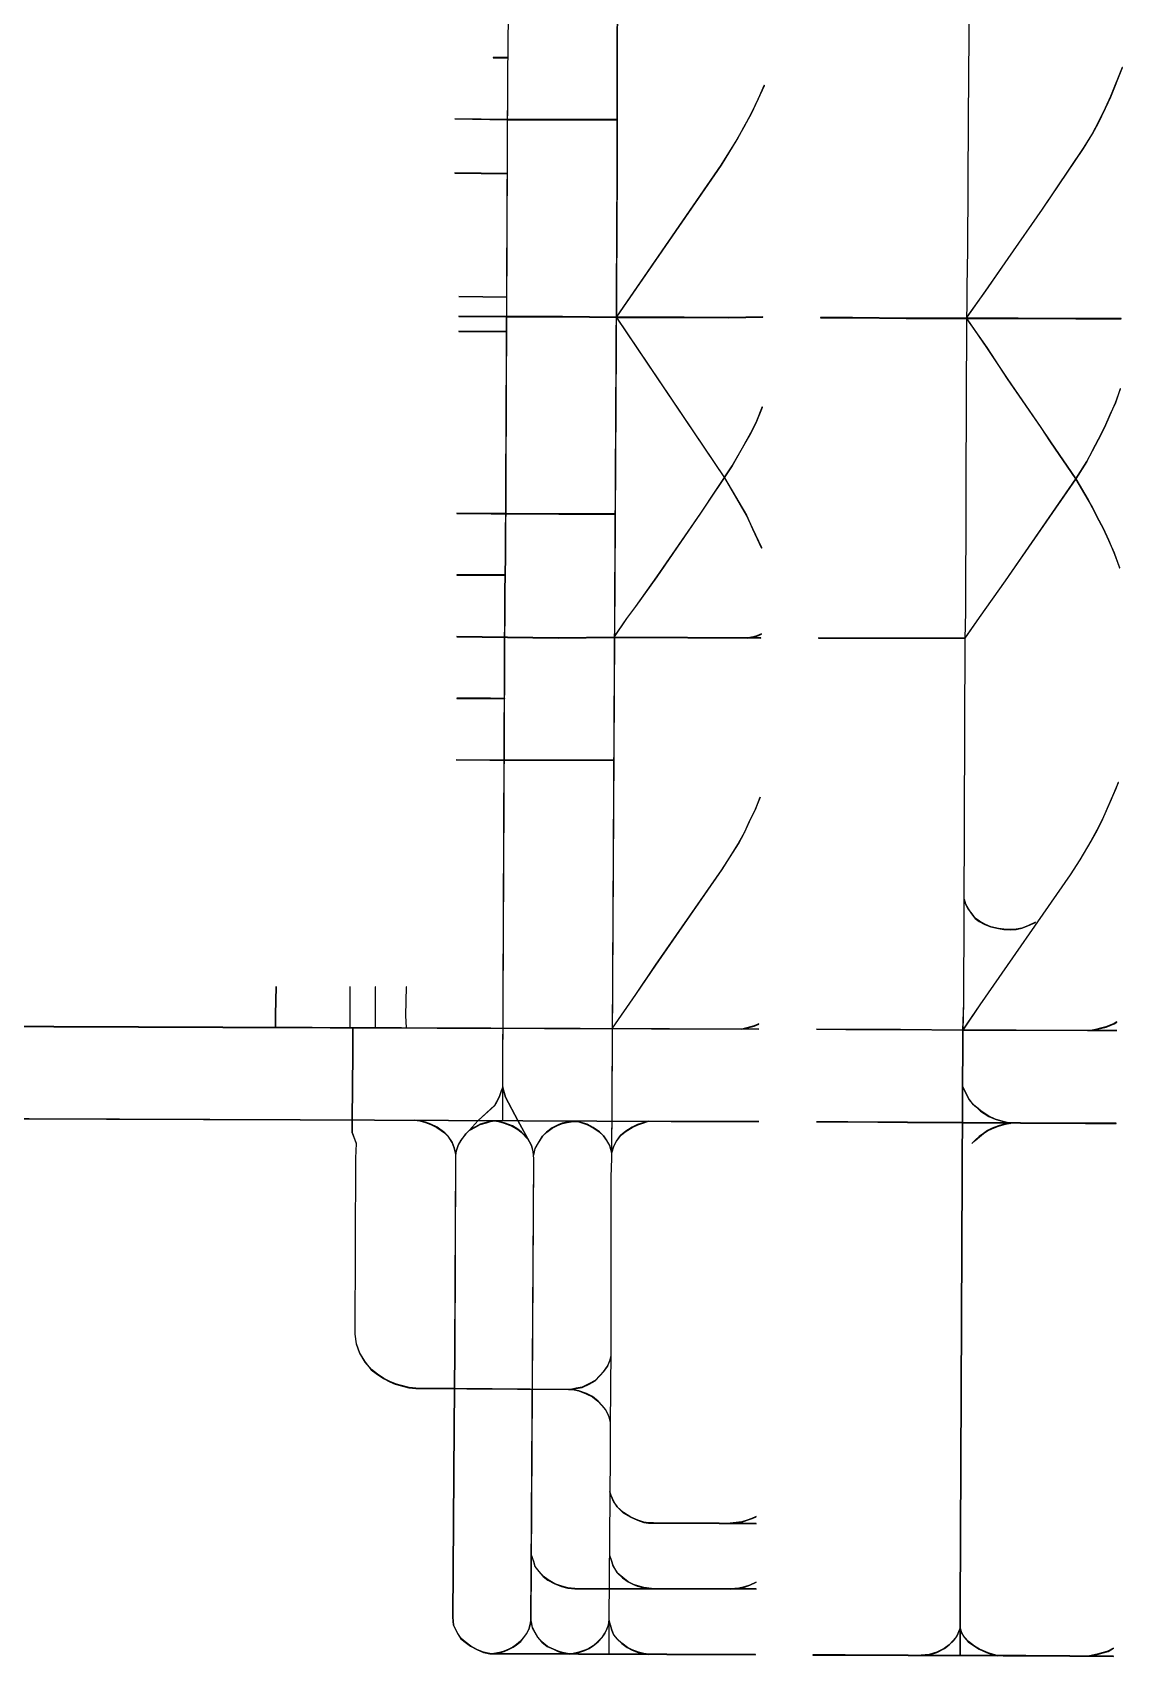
# Model space of a CAD drawing. Extents: x -111941 to -82143, y 25488 to 40303.
# Drawn here: x -95743 to -91311, y 26930 to 33536 of the extents above; entities that cross this region are included whole.
import ezdxf

# ---------------------------------------------------------------- set-up
doc = ezdxf.new("R2010")
doc.units = 0

msp = doc.modelspace()

# ---------------------------------------------------------------- linework, layer by layer
at = {"layer": 'mg_to_dxf', "color": 0}
for points in [[(-93366.15, 33499.51), (-93365.15, 33499.5), (-93359.58, 34000.64), (-93360.58, 34000.64)], [(-93805.03, 33861.43), (-93806.03, 33861.44), (-93811.6, 33360.31), (-93810.6, 33360.3)], [(-91935.14, 33525.95), (-91934.14, 33525.96), (-91936.92, 33814.11), (-91937.92, 33814.1)], [(-93365.15, 33499.51), (-93366.15, 33499.51), (-93366.15, 33425.73), (-93365.15, 33425.73)], [(-91937.92, 33186.3), (-91936.92, 33186.3), (-91934.14, 33525.96), (-91935.14, 33525.95)], [(-93811.1, 33433.58), (-93811.1, 33434.58), (-93869.57, 33434.58), (-93869.57, 33433.58)], [(-93365.15, 33425.73), (-93366.15, 33425.73), (-93366.15, 33357.52), (-93365.15, 33357.52)], [(-91358.79, 33275.59), (-91357.88, 33275.19), (-91310.54, 33393.53), (-91311.47, 33393.9)], [(-93810.6, 33360.3), (-93811.6, 33360.31), (-93819.95, 31403.11), (-93818.95, 31403.09)], [(-93365.15, 33357.52), (-93366.15, 33357.52), (-93366.15, 32973.32), (-93365.15, 32973.32)], [(-92792.59, 33265.85), (-92791.68, 33265.43), (-92766.62, 33321.12), (-92767.53, 33321.53)], [(-92820.42, 33207.41), (-92819.53, 33206.95), (-92791.68, 33265.43), (-92792.59, 33265.85)], [(-91381.06, 33228.27), (-91380.15, 33227.85), (-91357.88, 33275.19), (-91358.79, 33275.59)], [(-94025.47, 33185.41), (-94025.48, 33184.41), (-93811.11, 33181.62), (-93811.1, 33182.62)], [(-93811.1, 33182.62), (-93811.11, 33181.62), (-93591.16, 33181.62), (-93591.16, 33182.62)], [(-93365.65, 33181.62), (-93365.65, 33182.62), (-93591.16, 33182.62), (-93591.16, 33181.62)], [(-92851.03, 33151.74), (-92850.16, 33151.26), (-92819.53, 33206.95), (-92820.42, 33207.41)], [(-91940.71, 32651.76), (-91939.71, 32651.75), (-91936.92, 33186.3), (-91937.92, 33186.3)], [(-91433.94, 33123.91), (-91433.07, 33123.41), (-91408, 33169.37), (-91408.89, 33169.82)], [(-91408.89, 33169.82), (-91408, 33169.37), (-91380.15, 33227.85), (-91381.06, 33228.27)], [(-92942.89, 32997.25), (-92942.05, 32996.71), (-92878.01, 33101.13), (-92878.87, 33101.64)], [(-92878.87, 33101.64), (-92878.01, 33101.13), (-92850.16, 33151.26), (-92851.03, 33151.74)], [(-91470.12, 33065.46), (-91469.28, 33064.92), (-91433.07, 33123.41), (-91433.94, 33123.91)], [(-91637.15, 32817.69), (-91636.33, 32817.13), (-91469.28, 33064.92), (-91470.12, 33065.46)], [(-93388.42, 28955.91), (-93387.42, 28955.89), (-93365.15, 32973.31), (-93366.15, 32973.32)], [(-93368.85, 32379.2), (-93368.02, 32378.63), (-92942.05, 32996.71), (-92942.89, 32997.25)], [(-93811.11, 32961.68), (-93811.1, 32962.68), (-94025.47, 32965.46), (-94025.48, 32964.46)], [(-91776.36, 32617.24), (-91775.53, 32616.67), (-91636.33, 32817.13), (-91637.15, 32817.69)], [(-91943.49, 32501.42), (-91942.49, 32501.41), (-91939.71, 32651.75), (-91940.71, 32651.76)], [(-91868.23, 32485), (-91867.41, 32484.42), (-91775.53, 32616.67), (-91776.36, 32617.24)], [(-93813.89, 32459.16), (-93813.88, 32460.16), (-94008.76, 32462.94), (-94008.78, 32461.94)], [(-91946.27, 32099.12), (-91945.27, 32099.11), (-91942.49, 32501.41), (-91943.49, 32501.42)], [(-91943.4, 32379.21), (-91942.58, 32378.63), (-91867.41, 32484.42), (-91868.23, 32485)], [(-94008.77, 32382.2), (-94008.78, 32381.2), (-93813.89, 32379.81), (-93813.88, 32380.81)], [(-93813.88, 32380.81), (-93813.89, 32379.81), (-93588.38, 32379.81), (-93588.37, 32380.81)], [(-93588.37, 32380.81), (-93588.38, 32379.81), (-93368.44, 32377.03), (-93368.43, 32378.03)], [(-92928.97, 31724.39), (-92928.13, 31724.93), (-93368.02, 32377.8), (-93368.85, 32377.25)], [(-93368.43, 32378.03), (-93368.44, 32377.03), (-93092.81, 32377.03), (-93092.81, 32378.03)], [(-93092.81, 32378.03), (-93092.81, 32377.03), (-92911.84, 32375.63), (-92911.85, 32376.63)], [(-92911.85, 32376.63), (-92911.84, 32375.63), (-92772.63, 32378.42), (-92772.65, 32379.42)], [(-92538.78, 32376.63), (-92538.78, 32375.63), (-92407.93, 32375.63), (-92407.93, 32376.63)], [(-92407.93, 32376.63), (-92407.93, 32375.63), (-92190.78, 32372.85), (-92190.77, 32373.85)], [(-92190.77, 32373.85), (-92190.78, 32372.85), (-91734.19, 32372.85), (-91734.18, 32373.85)], [(-91734.18, 32373.85), (-91734.19, 32372.85), (-91500.32, 32371.46), (-91500.32, 32372.46)], [(-91500.32, 32372.46), (-91500.32, 32371.46), (-91316.57, 32371.46), (-91316.57, 32372.46)], [(-94008.77, 32320.95), (-94008.78, 32319.95), (-93816.67, 32318.56), (-93816.67, 32319.56)], [(-91862.66, 32254.75), (-91861.84, 32255.31), (-91942.58, 32370.85), (-91943.4, 32370.28)], [(-91779.14, 32128.07), (-91778.31, 32128.63), (-91861.84, 32255.31), (-91862.66, 32254.75)], [(-91642.72, 31929.01), (-91641.9, 31929.57), (-91778.31, 32128.63), (-91779.14, 32128.07)], [(-91949.06, 31178.99), (-91948.06, 31178.97), (-91945.27, 32099.12), (-91946.27, 32099.12)], [(-91339.31, 32029.7), (-91338.38, 32029.33), (-91318.88, 32086.43), (-91319.83, 32086.75)], [(-92800.94, 31948.98), (-92800.03, 31948.57), (-92774.96, 32012.63), (-92775.89, 32012.99)], [(-91383.84, 31930.9), (-91382.94, 31930.47), (-91360.66, 31980.59), (-91361.57, 31981)], [(-91361.57, 31981), (-91360.66, 31980.59), (-91338.38, 32029.33), (-91339.31, 32029.7)], [(-92823.2, 31905.86), (-92822.32, 31905.39), (-92800.03, 31948.57), (-92800.94, 31948.98)], [(-91603.75, 31870.54), (-91602.92, 31871.1), (-91641.9, 31929.57), (-91642.72, 31929.01)], [(-91408.89, 31880.8), (-91408, 31880.34), (-91382.94, 31930.47), (-91383.84, 31930.9)], [(-92898.35, 31773.64), (-92897.5, 31773.12), (-92844.59, 31866.4), (-92845.46, 31866.9)], [(-92845.46, 31866.9), (-92844.59, 31866.4), (-92822.32, 31905.39), (-92823.2, 31905.86)], [(-91500.74, 31720.22), (-91499.9, 31720.75), (-91602.92, 31871.1), (-91603.75, 31870.54)], [(-91433.95, 31834.87), (-91433.06, 31834.4), (-91408, 31880.34), (-91408.89, 31880.8)], [(-91500.74, 31720.76), (-91499.9, 31720.21), (-91455.34, 31791.23), (-91456.21, 31791.73)], [(-91456.21, 31791.73), (-91455.34, 31791.23), (-91433.06, 31834.4), (-91433.95, 31834.87)], [(-93026.41, 31581.56), (-93025.58, 31581), (-92897.5, 31773.12), (-92898.35, 31773.64)], [(-92839.91, 31572.7), (-92839.02, 31573.16), (-92928.13, 31724.93), (-92928.97, 31724.39)], [(-91787.49, 31305.94), (-91786.67, 31305.37), (-91499.9, 31720.21), (-91500.74, 31720.76)], [(-91450.64, 31635.32), (-91449.77, 31635.82), (-91499.9, 31720.75), (-91500.74, 31720.22)], [(-94017.12, 31580.39), (-94017.13, 31579.39), (-93877.92, 31578), (-93877.92, 31579)], [(-93877.92, 31579), (-93877.92, 31578), (-93819.46, 31578), (-93819.45, 31579)], [(-93819.45, 31579), (-93819.46, 31578), (-93602.3, 31576.6), (-93602.3, 31577.6)], [(-93204.58, 31322.65), (-93203.76, 31322.07), (-93025.58, 31581), (-93026.41, 31581.56)], [(-91433.95, 31604.71), (-91433.06, 31605.18), (-91449.77, 31635.82), (-91450.64, 31635.32)], [(-91414.46, 31565.74), (-91413.57, 31566.2), (-91433.06, 31605.18), (-91433.95, 31604.71)], [(-93602.3, 31577.6), (-93602.3, 31576.6), (-93374, 31576.6), (-93374, 31577.6)], [(-92814.86, 31517.04), (-92813.95, 31517.45), (-92839.02, 31573.16), (-92839.91, 31572.7)], [(-92778.66, 31439.08), (-92777.76, 31439.5), (-92813.95, 31517.45), (-92814.86, 31517.04)], [(-91389.41, 31518.42), (-91388.51, 31518.86), (-91413.57, 31566.2), (-91414.46, 31565.74)], [(-91367.14, 31471.1), (-91366.23, 31471.52), (-91388.51, 31518.86), (-91389.41, 31518.42)], [(-91344.88, 31419.62), (-91343.95, 31419.99), (-91366.23, 31471.52), (-91367.14, 31471.1)], [(-93818.95, 31403.09), (-93819.95, 31403.11), (-93822.74, 31261.12), (-93821.74, 31261.11)], [(-91322.61, 31358.38), (-91321.67, 31358.73), (-91343.95, 31419.99), (-91344.88, 31419.62)], [(-94017.12, 31329.82), (-94017.12, 31328.82), (-93880.7, 31328.82), (-93880.7, 31329.82)], [(-93880.7, 31329.82), (-93880.7, 31328.82), (-93822.24, 31328.82), (-93822.24, 31329.82)], [(-93290.88, 31201.55), (-93290.08, 31200.96), (-93203.76, 31322.07), (-93204.58, 31322.65)], [(-93821.74, 31261.11), (-93822.74, 31261.12), (-93831.09, 29298.34), (-93830.09, 29298.34)], [(-91893.29, 31157), (-91892.47, 31156.42), (-91786.67, 31305.37), (-91787.49, 31305.94)], [(-93327.08, 31152.82), (-93326.27, 31152.24), (-93290.08, 31200.96), (-93290.88, 31201.55)], [(-93377.2, 31079.04), (-93376.37, 31078.47), (-93326.27, 31152.24), (-93327.08, 31152.82)], [(-91951.84, 31070.41), (-91950.84, 31070.4), (-91948.06, 31178.97), (-91949.06, 31178.99)], [(-91951.6, 31072.3), (-91951.08, 31071.29), (-91892.47, 31156.42), (-91893.29, 31157)], [(-94017.12, 31079.26), (-94017.13, 31078.26), (-93605.08, 31072.69), (-93605.08, 31073.69)], [(-93605.08, 31073.69), (-93605.08, 31072.69), (-93376.79, 31075.47), (-93376.79, 31076.47)], [(-93376.79, 31076.47), (-93376.79, 31075.47), (-92781, 31072.69), (-92780.99, 31073.69)], [(-92833.98, 31073.68), (-92833.8, 31072.7), (-92811.5, 31076.88), (-92811.74, 31077.85)], [(-92811.74, 31077.85), (-92811.5, 31076.88), (-92797.53, 31081.07), (-92797.87, 31082.01)], [(-92797.87, 31082.01), (-92797.53, 31081.07), (-92778.01, 31089.43), (-92778.41, 31090.35)], [(-92547.13, 31073.69), (-92547.13, 31072.69), (-91951.08, 31071.29), (-91951.6, 31072.3)], [(-91957.41, 29589.28), (-91956.41, 29589.27), (-91950.84, 31070.4), (-91951.84, 31070.41)], [(-93880.71, 30827.69), (-93880.7, 30828.69), (-94017.12, 30828.69), (-94017.12, 30827.69)], [(-93822.25, 30826.3), (-93822.23, 30827.3), (-93880.7, 30828.69), (-93880.71, 30827.69)], [(-94019.9, 30578.12), (-94019.91, 30577.12), (-93883.49, 30575.73), (-93883.49, 30576.73)], [(-93883.49, 30576.73), (-93883.49, 30575.73), (-93825.02, 30575.73), (-93825.02, 30576.73)], [(-93825.02, 30576.73), (-93825.02, 30575.73), (-93599.51, 30575.73), (-93599.51, 30576.73)], [(-93599.51, 30576.73), (-93599.51, 30575.73), (-93379.57, 30575.73), (-93379.57, 30576.73)], [(-91356.01, 30417.74), (-91355.09, 30417.34), (-91338.38, 30456.33), (-91339.31, 30456.7)], [(-91339.31, 30456.7), (-91338.38, 30456.33), (-91327.24, 30485.57), (-91328.18, 30485.93)], [(-92803.72, 30375.98), (-92802.81, 30375.57), (-92783.31, 30425.71), (-92784.25, 30426.07)], [(-91392.2, 30335.62), (-91391.29, 30335.2), (-91355.09, 30417.34), (-91356.01, 30417.74)], [(-92848.26, 30282.73), (-92847.36, 30282.29), (-92827.87, 30326.84), (-92828.78, 30327.27)], [(-92828.78, 30327.27), (-92827.87, 30326.84), (-92802.81, 30375.57), (-92803.72, 30375.98)], [(-91414.46, 30291.1), (-91413.57, 30290.63), (-91391.29, 30335.2), (-91392.2, 30335.62)], [(-92873.3, 30236.83), (-92872.44, 30236.32), (-92847.36, 30282.29), (-92848.26, 30282.73)], [(-91439.51, 30246.57), (-91438.64, 30246.07), (-91413.57, 30290.63), (-91414.46, 30291.1)], [(-92940.1, 30131.05), (-92939.27, 30130.5), (-92872.44, 30236.32), (-92873.3, 30236.83)], [(-91484.04, 30171.41), (-91483.19, 30170.89), (-91438.64, 30246.07), (-91439.51, 30246.57)], [(-93210.16, 29742.68), (-93209.33, 29742.12), (-92939.27, 30130.5), (-92940.1, 30131.05)], [(-91523.01, 30110.17), (-91522.18, 30109.62), (-91483.19, 30170.89), (-91484.04, 30171.41)], [(-91890.5, 29581.21), (-91889.68, 29580.64), (-91522.18, 30109.62), (-91523.01, 30110.17)], [(-91953.64, 30009.81), (-91954.61, 30009.53), (-91949.02, 29989.99), (-91948.09, 29990.38)], [(-91948.09, 29990.38), (-91949.02, 29989.99), (-91937.84, 29970.42), (-91937, 29970.96)], [(-91937, 29970.96), (-91937.84, 29970.42), (-91923.9, 29950.91), (-91923.1, 29951.5)], [(-91923.1, 29951.5), (-91923.9, 29950.91), (-91909.94, 29932.75), (-91909.23, 29933.47)], [(-91909.23, 29933.47), (-91909.94, 29932.75), (-91893.15, 29920.16), (-91892.6, 29921)], [(-91892.6, 29921), (-91893.15, 29920.16), (-91870.82, 29907.6), (-91870.39, 29908.51)], [(-91870.39, 29908.51), (-91870.82, 29907.6), (-91845.69, 29897.83), (-91845.4, 29898.79)], [(-91845.4, 29898.79), (-91845.69, 29897.83), (-91815.01, 29890.86), (-91814.84, 29891.84)], [(-91814.84, 29891.84), (-91815.01, 29890.86), (-91792.69, 29888.07), (-91792.61, 29889.06)], [(-91792.61, 29889.06), (-91792.69, 29888.07), (-91764.81, 29886.67), (-91764.81, 29887.67)], [(-91764.81, 29887.67), (-91764.81, 29886.67), (-91742.47, 29888.07), (-91742.6, 29889.06)], [(-91742.6, 29889.06), (-91742.47, 29888.07), (-91720.13, 29892.26), (-91720.4, 29893.22)], [(-91720.4, 29893.22), (-91720.13, 29892.26), (-91695.01, 29902.02), (-91695.4, 29902.95)], [(-91695.4, 29902.95), (-91695.01, 29902.02), (-91664.38, 29915.95), (-91664.79, 29916.86)], [(-93290.89, 29622.97), (-93290.07, 29622.4), (-93209.33, 29742.12), (-93210.16, 29742.68)], [(-94751.62, 29656.08), (-94752.62, 29656.11), (-94755.4, 29540.56), (-94754.4, 29540.55)], [(-94451.94, 29539.16), (-94450.94, 29539.16), (-94450.94, 29654.7), (-94451.94, 29654.7)], [(-94348.93, 29537.77), (-94347.93, 29537.77), (-94347.93, 29654.7), (-94348.93, 29654.7)], [(-94222.65, 29654.69), (-94223.64, 29654.71), (-94226.43, 29537.76), (-94225.43, 29537.78)], [(-93385.55, 29486.55), (-93384.73, 29485.98), (-93290.07, 29622.4), (-93290.89, 29622.97)], [(-94754.4, 29540.55), (-94755.4, 29540.56), (-94755.4, 29487.66), (-94754.4, 29487.66)], [(-94451.94, 29487.66), (-94450.94, 29487.66), (-94450.94, 29539.16), (-94451.94, 29539.16)], [(-94348.93, 29487.66), (-94347.93, 29487.66), (-94347.93, 29537.77), (-94348.93, 29537.77)], [(-94225.43, 29537.78), (-94226.43, 29537.76), (-94223.64, 29487.63), (-94222.65, 29487.69)], [(-91960.19, 29477.92), (-91959.19, 29477.91), (-91956.41, 29589.27), (-91957.41, 29589.28)], [(-91960.11, 29478.19), (-91959.28, 29477.63), (-91889.68, 29580.64), (-91890.5, 29581.21)], [(-94969.28, 29488.55), (-94969.27, 29489.55), (-98750.05, 29504.86), (-98750.05, 29503.86)], [(-94969.28, 29489.55), (-94969.28, 29488.55), (-92789.35, 29481.59), (-92789.35, 29482.59)], [(-94439.8, 29487.66), (-94440.8, 29487.66), (-94440.8, 29384.65), (-94439.8, 29384.64)], [(-92859.07, 29482.57), (-92858.83, 29481.6), (-92808.68, 29494.14), (-92809, 29495.09)], [(-92809, 29495.09), (-92808.68, 29494.14), (-92789.15, 29502.51), (-92789.54, 29503.43)], [(-92809, 29495.09), (-92808.68, 29494.14), (-92808.68, 29494.14), (-92809, 29495.09)], [(-92555.48, 29482.59), (-92555.49, 29481.59), (-92435.77, 29480.2), (-92435.77, 29481.2)], [(-92435.77, 29481.2), (-92435.77, 29480.2), (-92213.05, 29480.2), (-92213.04, 29481.2)], [(-92213.04, 29481.2), (-92213.05, 29480.2), (-91959.7, 29477.41), (-91959.69, 29478.41)], [(-91971.33, 27126.77), (-91970.33, 27126.76), (-91959.19, 29477.91), (-91960.19, 29477.92)], [(-91959.69, 29478.41), (-91959.7, 29477.41), (-91742.54, 29477.41), (-91742.53, 29478.41)], [(-91742.53, 29478.41), (-91742.54, 29477.41), (-91452.99, 29476.02), (-91452.99, 29477.02)], [(-91452.99, 29477.02), (-91452.99, 29476.02), (-91333.28, 29476.02), (-91333.28, 29477.02)], [(-91447.47, 29477.02), (-91447.37, 29476.02), (-91433.43, 29477.42), (-91433.58, 29478.41)], [(-91433.58, 29478.41), (-91433.43, 29477.42), (-91419.48, 29480.21), (-91419.69, 29481.19)], [(-91419.69, 29481.19), (-91419.48, 29480.21), (-91399.98, 29484.39), (-91400.21, 29485.36)], [(-91400.21, 29485.36), (-91399.98, 29484.39), (-91377.66, 29489.97), (-91377.98, 29490.92)], [(-91377.98, 29490.92), (-91377.66, 29489.97), (-91344.18, 29503.92), (-91344.64, 29504.81)], [(-91344.64, 29504.81), (-91344.18, 29503.92), (-91333.01, 29510.9), (-91333.54, 29511.75)], [(-91344.64, 29504.81), (-91344.18, 29503.92), (-91344.18, 29503.92), (-91344.64, 29504.81)], [(-94439.8, 29384.64), (-94440.8, 29384.65), (-94443.59, 29111.81), (-94442.59, 29111.81)], [(-93831.09, 29110.42), (-93830.09, 29110.42), (-93830.09, 29298.34), (-93831.09, 29298.34)], [(-93844.05, 29206.27), (-93844.97, 29206.66), (-93856.08, 29185.83), (-93855.21, 29185.34)], [(-93835.69, 29231.35), (-93836.63, 29231.69), (-93844.97, 29206.66), (-93844.05, 29206.27)], [(-93830.69, 29243.86), (-93830.5, 29247.03), (-93836.63, 29231.69), (-93835.69, 29231.35)], [(-93825.5, 29224.43), (-93824.54, 29224.7), (-93830.5, 29247.03), (-93830.69, 29243.86)], [(-93819.92, 29204.89), (-93818.99, 29205.26), (-93824.54, 29224.7), (-93825.5, 29224.43)], [(-93769.78, 29110.18), (-93768.9, 29110.65), (-93818.99, 29205.26), (-93819.92, 29204.89)], [(-91959.25, 29247.06), (-91960.14, 29246.61), (-91935.06, 29196.46), (-91934.21, 29196.99)], [(-93863.61, 29171.35), (-93864.39, 29171.98), (-93931.17, 29110.77), (-93930.46, 29110.06)], [(-93855.21, 29185.34), (-93856.08, 29185.83), (-93864.39, 29171.98), (-93863.61, 29171.35)], [(-91934.21, 29196.99), (-91935.06, 29196.46), (-91935.06, 29196.46), (-91934.21, 29196.99)], [(-91934.21, 29196.99), (-91935.06, 29196.46), (-91921.08, 29178.28), (-91920.35, 29178.97)], [(-91920.35, 29178.97), (-91921.08, 29178.28), (-91904.34, 29164.33), (-91903.68, 29165.08)], [(-91903.68, 29165.08), (-91904.34, 29164.33), (-91887.62, 29149), (-91887, 29149.79)], [(-91887, 29149.79), (-91887.62, 29149), (-91854.14, 29126.68), (-91853.66, 29127.56)], [(-94654.68, 29112.7), (-94654.67, 29113.7), (-100164.35, 29133.19), (-100164.36, 29132.19)], [(-94654.67, 29113.7), (-94654.68, 29112.7), (-93145.71, 29105.74), (-93145.71, 29106.74)], [(-94442.59, 29111.81), (-94443.59, 29111.81), (-94443.59, 29061.6), (-94442.59, 29061.79)], [(-94189.67, 29112.3), (-94189.8, 29111.31), (-94167.56, 29108.53), (-94167.37, 29109.52)], [(-94167.37, 29109.52), (-94167.56, 29108.53), (-94145.34, 29102.98), (-94145.04, 29103.93)], [(-94145.04, 29103.93), (-94145.34, 29102.98), (-94123.12, 29094.64), (-94122.72, 29095.56)], [(-94122.72, 29095.56), (-94123.12, 29094.64), (-94098.12, 29082.15), (-94097.6, 29083)], [(-94097.6, 29083), (-94098.12, 29082.15), (-94067.56, 29059.92), (-94066.91, 29060.68)], [(-93966.65, 29069.7), (-93967.37, 29070.39), (-93981.31, 29056.45), (-93980.55, 29055.8)], [(-93930.46, 29110.06), (-93931.17, 29110.77), (-93967.37, 29070.39), (-93966.65, 29069.7)], [(-93941.71, 29083.53), (-93942.2, 29084.4), (-93964.47, 29071.87), (-93963.98, 29071)], [(-93922.27, 29094.64), (-93922.66, 29095.57), (-93942.2, 29084.4), (-93941.71, 29083.53)], [(-93897.28, 29101.58), (-93897.54, 29102.55), (-93922.66, 29095.57), (-93922.27, 29094.64)], [(-93880.6, 29105.75), (-93880.81, 29106.73), (-93897.54, 29102.55), (-93897.28, 29101.58)], [(-93864, 29108.52), (-93864, 29109.53), (-93880.81, 29106.73), (-93880.6, 29105.75)], [(-93847.4, 29105.75), (-93847.19, 29106.73), (-93864, 29109.53), (-93864, 29108.52)], [(-93825.17, 29100.19), (-93824.87, 29101.15), (-93847.19, 29106.73), (-93847.4, 29105.75)], [(-93791.84, 29087.69), (-93791.39, 29088.59), (-93824.87, 29101.15), (-93825.17, 29100.19)], [(-93769.63, 29073.81), (-93769.05, 29074.63), (-93791.39, 29088.59), (-93791.84, 29087.69)], [(-93714.13, 29008.62), (-93713.19, 29008.97), (-93768.9, 29110.66), (-93769.78, 29110.18)], [(-93755.76, 29062.72), (-93755.08, 29063.46), (-93769.05, 29074.63), (-93769.63, 29073.81)], [(-93629.87, 29079.36), (-93630.4, 29080.22), (-93652.74, 29063.47), (-93652.08, 29062.71)], [(-93604.87, 29091.86), (-93605.29, 29092.77), (-93630.4, 29080.22), (-93629.87, 29079.36)], [(-93588.23, 29098.8), (-93588.53, 29099.76), (-93605.29, 29092.77), (-93604.87, 29091.86)], [(-93568.81, 29102.96), (-93568.97, 29103.95), (-93588.53, 29099.76), (-93588.23, 29098.8)], [(-93543.82, 29105.74), (-93543.84, 29106.74), (-93568.97, 29103.95), (-93568.81, 29102.96)], [(-93521.65, 29104.35), (-93521.47, 29105.34), (-93543.84, 29106.74), (-93543.82, 29105.74)], [(-93488.34, 29094.64), (-93487.96, 29095.57), (-93521.47, 29105.34), (-93521.65, 29104.35)], [(-93463.35, 29080.76), (-93462.83, 29081.61), (-93487.96, 29095.57), (-93488.34, 29094.64)], [(-93438.36, 29064.09), (-93437.72, 29064.87), (-93462.83, 29081.61), (-93463.35, 29080.76)], [(-93304.16, 29082.14), (-93304.64, 29083.01), (-93329.75, 29067.67), (-93329.17, 29066.85)], [(-93281.94, 29093.25), (-93282.32, 29094.17), (-93304.64, 29083.01), (-93304.16, 29082.14)], [(-93265.27, 29098.8), (-93265.57, 29099.76), (-93282.32, 29094.17), (-93281.94, 29093.25)], [(-93237.44, 29107.15), (-93237.73, 29108.11), (-93265.57, 29099.76), (-93265.27, 29098.8)], [(-92911.85, 29105.74), (-92911.85, 29106.74), (-93145.71, 29106.74), (-93145.71, 29105.74)], [(-92789.35, 29105.74), (-92789.35, 29106.74), (-92911.85, 29106.74), (-92911.85, 29105.74)], [(-92427.42, 29104.35), (-92427.42, 29105.35), (-92555.49, 29105.35), (-92555.49, 29104.35)], [(-92185.21, 29102.96), (-92185.2, 29103.96), (-92427.42, 29105.35), (-92427.42, 29104.35)], [(-91959.7, 29101.56), (-91959.69, 29102.56), (-92185.2, 29103.96), (-92185.21, 29102.96)], [(-91725.83, 29100.17), (-91725.83, 29101.17), (-91959.69, 29102.56), (-91959.7, 29101.56)], [(-91859.22, 29068.22), (-91859.72, 29069.09), (-91876.46, 29057.93), (-91875.88, 29057.11)], [(-91839.78, 29077.94), (-91840.18, 29078.86), (-91859.72, 29069.09), (-91859.22, 29068.22)], [(-91853.66, 29127.56), (-91854.14, 29126.68), (-91829.02, 29115.51), (-91828.67, 29116.45)], [(-91814.76, 29087.67), (-91815.08, 29088.62), (-91840.18, 29078.86), (-91839.78, 29077.94)], [(-91828.67, 29116.45), (-91829.02, 29115.51), (-91815.06, 29111.33), (-91814.78, 29112.29)], [(-91786.96, 29096.01), (-91787.2, 29096.98), (-91815.08, 29088.62), (-91814.76, 29087.67)], [(-91814.78, 29112.29), (-91815.06, 29111.33), (-91789.99, 29104.36), (-91789.74, 29105.33)], [(-91789.74, 29105.33), (-91789.99, 29104.36), (-91767.71, 29098.79), (-91767.47, 29099.76)], [(-91764.72, 29100.18), (-91764.9, 29101.16), (-91787.2, 29096.98), (-91786.96, 29096.01)], [(-91461.35, 29098.78), (-91461.34, 29099.78), (-91725.83, 29101.17), (-91725.83, 29100.17)], [(-91336.06, 29098.78), (-91336.06, 29099.78), (-91461.34, 29099.78), (-91461.35, 29098.78)], [(-94442.59, 29061.79), (-94443.59, 29061.6), (-94426.89, 29017.07), (-94425.88, 29017.23)], [(-94425.88, 29017.23), (-94426.89, 29017.07), (-94429.67, 28957.3), (-94428.67, 28957.28)], [(-94066.91, 29060.68), (-94067.56, 29059.92), (-94053.71, 29046.06), (-94052.93, 29046.7)], [(-94052.93, 29046.7), (-94053.71, 29046.06), (-94037.06, 29021.1), (-94036.16, 29021.55)], [(-94036.16, 29021.55), (-94037.06, 29021.1), (-94028.74, 28998.91), (-94027.78, 28999.2)], [(-94011.1, 29011.37), (-94012.01, 29011.79), (-94020.4, 28986.64), (-94019.42, 28986.41)], [(-94000, 29029.4), (-94000.83, 29029.96), (-94012.01, 29011.79), (-94011.1, 29011.37)], [(-93980.55, 29055.8), (-93981.31, 29056.45), (-94000.83, 29029.96), (-94000, 29029.4)], [(-93727.94, 29033.51), (-93727.22, 29034.2), (-93755.08, 29063.46), (-93755.76, 29062.72)], [(-93708.59, 28983.66), (-93707.6, 28983.82), (-93713.19, 29008.97), (-93714.13, 29008.62)], [(-93685.39, 29019.67), (-93686.25, 29020.19), (-93700.21, 28996.45), (-93699.27, 28996.09)], [(-93668.72, 29046.07), (-93669.51, 29046.7), (-93686.25, 29020.19), (-93685.39, 29019.67)], [(-93652.08, 29062.71), (-93652.74, 29063.47), (-93669.51, 29046.7), (-93668.72, 29046.07)], [(-93421.71, 29047.45), (-93420.95, 29048.1), (-93437.72, 29064.87), (-93438.36, 29064.09)], [(-93407.83, 29028.02), (-93406.99, 29028.56), (-93420.95, 29048.1), (-93421.71, 29047.45)], [(-93396.74, 29008.6), (-93395.81, 29008.99), (-93406.99, 29028.56), (-93407.83, 29028.02)], [(-93388.4, 28979.43), (-93387.44, 28979.7), (-93395.81, 29008.99), (-93396.74, 29008.6)], [(-93379.11, 29004.43), (-93380.03, 29004.81), (-93388.4, 28979.72), (-93387.45, 28979.41)], [(-93368.01, 29026.63), (-93368.86, 29027.16), (-93380.03, 29004.81), (-93379.11, 29004.43)], [(-93351.37, 29048.82), (-93352.09, 29049.52), (-93368.86, 29027.16), (-93368.01, 29026.63)], [(-93329.17, 29066.85), (-93329.75, 29067.67), (-93352.09, 29049.52), (-93351.37, 29048.82)], [(-91909.24, 29029.31), (-91909.92, 29030.05), (-91923.84, 29017.52), (-91923.17, 29016.78)], [(-91892.56, 29044.6), (-91893.2, 29045.38), (-91909.92, 29030.05), (-91909.24, 29029.31)], [(-91875.88, 29057.11), (-91876.46, 29057.93), (-91893.2, 29045.38), (-91892.56, 29044.6)], [(-94428.67, 28957.28), (-94429.67, 28957.3), (-94432.45, 28241.75), (-94431.45, 28241.82)], [(-94027.78, 28999.2), (-94028.74, 28998.91), (-94023.19, 28973.94), (-94022.19, 28974.05)], [(-94022.19, 28953.11), (-94023.19, 28953.12), (-94025.98, 28173.58), (-94024.98, 28173.57)], [(-94019.42, 28986.41), (-94020.4, 28986.64), (-94023.19, 28968.5), (-94022.2, 28968.35)], [(-94022.19, 28974.05), (-94023.19, 28973.94), (-94023.19, 28953.12), (-94022.19, 28953.11)], [(-93716.94, 27076.65), (-93715.94, 27076.65), (-93704.81, 28954.53), (-93705.81, 28954.49)], [(-93705.81, 28954.49), (-93704.81, 28954.53), (-93707.6, 28983.82), (-93708.59, 28983.66)], [(-93699.27, 28996.09), (-93700.21, 28996.45), (-93705.8, 28969.92), (-93704.82, 28969.72)], [(-93391.21, 28880.74), (-93390.21, 28880.72), (-93387.42, 28955.89), (-93388.42, 28955.91)], [(-93391.21, 28174.97), (-93390.21, 28174.96), (-93390.21, 28880.72), (-93391.21, 28880.74)], [(-94431.45, 28241.82), (-94432.45, 28241.75), (-94426.87, 28201.29), (-94425.89, 28201.54)], [(-94425.89, 28201.54), (-94426.87, 28201.29), (-94412.91, 28163.61), (-94412.01, 28164.05)], [(-94412.01, 28164.05), (-94412.91, 28163.61), (-94390.6, 28127.35), (-94389.78, 28127.93)], [(-94024.98, 28173.57), (-94025.98, 28173.58), (-94028.76, 27863.16), (-94027.76, 27863.15)], [(-93396.75, 28133.36), (-93395.8, 28133.05), (-93390.22, 28153.96), (-93391.19, 28154.22)], [(-93393.99, 27870.11), (-93392.99, 27870.11), (-93390.21, 28174.96), (-93391.21, 28174.97)], [(-94389.78, 28127.93), (-94390.6, 28127.35), (-94365.48, 28096.65), (-94364.78, 28097.37)], [(-94364.78, 28097.37), (-94365.48, 28096.65), (-94340.37, 28077.12), (-94339.78, 28077.93)], [(-94339.78, 28077.93), (-94340.37, 28077.12), (-94315.27, 28060.39), (-94314.77, 28061.25)], [(-93435.62, 28073.69), (-93434.88, 28073.01), (-93420.95, 28088.34), (-93421.72, 28088.98)], [(-93421.72, 28088.98), (-93420.95, 28088.34), (-93404.18, 28110.69), (-93405.07, 28111.18)], [(-93405.07, 28111.18), (-93404.18, 28110.69), (-93395.8, 28133.05), (-93396.75, 28133.36)], [(-94314.77, 28061.25), (-94315.27, 28060.39), (-94290.17, 28047.84), (-94289.75, 28048.74)], [(-94289.75, 28048.74), (-94290.17, 28047.84), (-94267.86, 28038.08), (-94267.52, 28039.02)], [(-94267.52, 28039.02), (-94267.86, 28038.08), (-94248.34, 28032.5), (-94248.07, 28033.46)], [(-94248.07, 28033.46), (-94248.34, 28032.5), (-94212.1, 28022.74), (-94211.92, 28023.73)], [(-94211.92, 28023.73), (-94212.1, 28022.74), (-94184.19, 28019.95), (-94184.14, 28020.95)], [(-94184.14, 28020.95), (-94184.19, 28019.95), (-93563.32, 28015.78), (-93563.32, 28016.78)], [(-93546.67, 28015.78), (-93546.56, 28016.78), (-93563.32, 28016.78), (-93563.32, 28015.78)], [(-93555.06, 28016.77), (-93554.88, 28015.78), (-93532.61, 28019.96), (-93532.78, 28020.94)], [(-93521.7, 28010.23), (-93521.42, 28011.19), (-93546.56, 28016.78), (-93546.67, 28015.78)], [(-93532.78, 28020.94), (-93532.61, 28019.96), (-93507.48, 28024.15), (-93507.79, 28025.11)], [(-93491.13, 27999.11), (-93490.74, 28000.03), (-93521.42, 28011.19), (-93521.7, 28010.23)], [(-93507.79, 28025.11), (-93507.48, 28024.15), (-93479.56, 28038.11), (-93480.03, 28038.99)], [(-93480.03, 28038.99), (-93479.56, 28038.11), (-93454.43, 28052.07), (-93455.05, 28052.87)], [(-93455.05, 28052.87), (-93454.43, 28052.07), (-93434.88, 28073.01), (-93435.62, 28073.69)], [(-93466.15, 27986.62), (-93465.6, 27987.47), (-93490.74, 28000.03), (-93491.13, 27999.11)], [(-93443.95, 27968.58), (-93443.26, 27969.31), (-93465.6, 27987.47), (-93466.15, 27986.62)], [(-93427.28, 27950.52), (-93426.52, 27951.18), (-93443.26, 27969.31), (-93443.95, 27968.58)], [(-93413.4, 27933.86), (-93412.56, 27934.43), (-93426.52, 27951.18), (-93427.28, 27950.52)], [(-93405.08, 27918.62), (-93404.17, 27919.05), (-93412.56, 27934.43), (-93413.4, 27933.86)], [(-93399.53, 27904.75), (-93398.59, 27905.07), (-93404.17, 27919.05), (-93405.08, 27918.62)], [(-93393.97, 27885.29), (-93393.01, 27885.56), (-93398.59, 27905.07), (-93399.53, 27904.75)], [(-94027.76, 27863.15), (-94028.76, 27863.16), (-94034.33, 27090.55), (-94033.33, 27090.59)], [(-93393.99, 27747.61), (-93392.99, 27747.61), (-93392.99, 27870.11), (-93393.99, 27870.11)], [(-93399.56, 27080.83), (-93398.56, 27080.82), (-93392.99, 27747.61), (-93393.99, 27747.61)], [(-93395.8, 27601.61), (-93396.75, 27601.29), (-93391.17, 27584.56), (-93390.24, 27584.92)], [(-93390.24, 27584.92), (-93391.17, 27584.56), (-93380.01, 27559.45), (-93379.13, 27559.93)], [(-93379.13, 27559.93), (-93380.01, 27559.45), (-93366.04, 27538.48), (-93365.27, 27539.13)], [(-93365.27, 27539.13), (-93366.04, 27538.48), (-93340.9, 27514.74), (-93340.29, 27515.54)], [(-93340.29, 27515.54), (-93340.9, 27514.74), (-93310.2, 27496.6), (-93309.74, 27497.49)], [(-93309.74, 27497.49), (-93310.2, 27496.6), (-93282.31, 27484.05), (-93281.95, 27484.98)], [(-93281.95, 27484.98), (-93282.31, 27484.05), (-93257.19, 27475.68), (-93256.96, 27476.65)], [(-92859.05, 27478.05), (-92858.84, 27477.07), (-92836.52, 27484.04), (-92836.84, 27484.99)], [(-92836.84, 27484.99), (-92836.52, 27484.04), (-92817.01, 27491.01), (-92817.37, 27491.94)], [(-92817.37, 27491.94), (-92817.01, 27491.01), (-92800.29, 27497.98), (-92800.68, 27498.9)], [(-93256.96, 27476.65), (-93257.19, 27475.68), (-93237.62, 27472.88), (-93237.55, 27473.88)], [(-93237.55, 27473.88), (-93237.62, 27472.88), (-93218.09, 27472.88), (-93218.09, 27473.88)], [(-92950.83, 27471.49), (-92950.82, 27472.49), (-93218.09, 27473.88), (-93218.1, 27472.88)], [(-92800.49, 27470.1), (-92800.48, 27471.1), (-92950.82, 27472.49), (-92950.83, 27471.49)], [(-92906.34, 27472.49), (-92906.22, 27471.49), (-92858.84, 27477.07), (-92859.05, 27478.05)], [(-93713.19, 27341.3), (-93714.13, 27340.98), (-93705.79, 27315.93), (-93704.83, 27316.23)], [(-93704.83, 27316.23), (-93705.79, 27315.93), (-93700.19, 27296.36), (-93699.29, 27296.83)], [(-93699.29, 27296.83), (-93700.19, 27296.36), (-93683.42, 27275.39), (-93682.65, 27276.03)], [(-93395.8, 27341.3), (-93396.75, 27340.97), (-93388.4, 27317.32), (-93387.45, 27317.63)], [(-93387.45, 27317.63), (-93388.4, 27317.32), (-93382.82, 27299.18), (-93381.89, 27299.58)], [(-93381.89, 27299.58), (-93382.82, 27299.18), (-93366.04, 27269.82), (-93365.26, 27270.46)], [(-93682.65, 27276.03), (-93683.42, 27275.39), (-93666.68, 27255.86), (-93665.98, 27256.59)], [(-93665.98, 27256.59), (-93666.68, 27255.86), (-93647.12, 27240.49), (-93646.57, 27241.33)], [(-93646.57, 27241.33), (-93647.12, 27240.49), (-93619.21, 27225.14), (-93618.8, 27226.06)], [(-93618.8, 27226.06), (-93619.21, 27225.14), (-93591.31, 27215.38), (-93591.01, 27216.33)], [(-93365.26, 27270.46), (-93366.04, 27269.82), (-93343.69, 27250.27), (-93343.06, 27251.04)], [(-93343.06, 27251.04), (-93343.69, 27250.27), (-93321.37, 27233.52), (-93320.84, 27234.38)], [(-93320.84, 27234.38), (-93321.37, 27233.52), (-93299.02, 27222.35), (-93298.64, 27223.28)], [(-93298.64, 27223.28), (-93299.02, 27222.35), (-93282.27, 27216.77), (-93281.98, 27217.72)], [(-92847.95, 27213.55), (-92847.68, 27212.59), (-92825.35, 27219.57), (-92825.73, 27220.5)], [(-92825.73, 27220.5), (-92825.35, 27219.57), (-92800.26, 27232.11), (-92800.71, 27233.01)], [(-93591.01, 27216.33), (-93591.31, 27215.38), (-93566.2, 27208.4), (-93566.01, 27209.39)], [(-93566.01, 27209.39), (-93566.2, 27208.4), (-93538.29, 27205.61), (-93538.24, 27206.61)], [(-93538.24, 27206.61), (-93538.29, 27205.61), (-92800.48, 27204.22), (-92800.48, 27205.22)], [(-93281.98, 27217.72), (-93282.27, 27216.77), (-93257.17, 27209.8), (-93256.97, 27210.78)], [(-93256.97, 27210.78), (-93257.17, 27209.8), (-93226.51, 27205.61), (-93226.38, 27206.61)], [(-92903.54, 27205.22), (-92903.45, 27204.22), (-92870, 27207.01), (-92870.17, 27208)], [(-92870.17, 27208), (-92870, 27207.01), (-92847.68, 27212.59), (-92847.95, 27213.55)], [(-94033.33, 27090.59), (-94034.33, 27090.55), (-94031.53, 27057.02), (-94030.55, 27057.3)], [(-91971.33, 26933.27), (-91970.33, 26933.27), (-91970.33, 27126.76), (-91971.33, 27126.76)], [(-94030.55, 27057.3), (-94031.53, 27057.02), (-94014.77, 27023.5), (-94013.91, 27024)], [(-94013.91, 27024), (-94014.77, 27023.5), (-94000.8, 27002.53), (-94000.04, 27003.21)], [(-93747.46, 27005.97), (-93746.68, 27005.35), (-93732.72, 27023.49), (-93733.57, 27024.02)], [(-93733.57, 27024.02), (-93732.72, 27023.49), (-93724.33, 27040.28), (-93725.26, 27040.64)], [(-93725.26, 27040.64), (-93724.33, 27040.28), (-93718.74, 27059.84), (-93719.72, 27060.06)], [(-93719.72, 27060.06), (-93718.74, 27059.84), (-93715.95, 27076.57), (-93716.94, 27076.73)], [(-93715.96, 27076.76), (-93716.93, 27076.54), (-93714.15, 27064.03), (-93713.17, 27064.22)], [(-93713.17, 27064.22), (-93714.15, 27064.03), (-93711.35, 27047.25), (-93710.4, 27047.59)], [(-93710.4, 27047.59), (-93711.35, 27047.25), (-93700.17, 27027.68), (-93699.31, 27028.18)], [(-93699.31, 27028.18), (-93700.17, 27027.68), (-93689.01, 27008.15), (-93688.19, 27008.73)], [(-93427.3, 27007.36), (-93426.51, 27006.74), (-93415.33, 27024.9), (-93416.2, 27025.39)], [(-93416.2, 27025.39), (-93415.33, 27024.9), (-93406.95, 27041.65), (-93407.87, 27042.05)], [(-93407.87, 27042.05), (-93406.95, 27041.65), (-93401.35, 27057.05), (-93402.33, 27057.28)], [(-93402.33, 27057.28), (-93401.35, 27057.05), (-93398.56, 27080.77), (-93399.56, 27080.89)], [(-93399.56, 26940.23), (-93398.56, 26940.23), (-93398.56, 27080.83), (-93399.56, 27080.83)], [(-93398.57, 27080.95), (-93399.54, 27080.71), (-93393.97, 27058.42), (-93393.01, 27058.68)], [(-93393.01, 27058.68), (-93393.97, 27058.42), (-93388.4, 27038.9), (-93387.45, 27039.23)], [(-93387.45, 27039.23), (-93388.4, 27038.9), (-93380.01, 27017.93), (-93379.14, 27018.44)], [(-91985.18, 27011.49), (-91984.32, 27010.96), (-91978.72, 27023.56), (-91979.65, 27023.94)], [(-91979.65, 27023.94), (-91978.72, 27023.56), (-91970.36, 27045.85), (-91971.3, 27046.2)], [(-91970.35, 27046.17), (-91971.31, 27045.88), (-91965.72, 27027.73), (-91964.8, 27028.13)], [(-91964.8, 27028.13), (-91965.72, 27027.73), (-91954.53, 27008.14), (-91953.72, 27008.74)], [(-94000.04, 27003.21), (-94000.8, 27002.53), (-93984.03, 26988.56), (-93983.4, 26989.34)], [(-93983.4, 26989.34), (-93984.03, 26988.56), (-93961.71, 26971.83), (-93961.17, 26972.67)], [(-93961.17, 26972.67), (-93961.71, 26971.83), (-93936.6, 26957.87), (-93936.17, 26958.78)], [(-93936.17, 26958.78), (-93936.6, 26957.87), (-93908.69, 26946.71), (-93908.4, 26947.67)], [(-93825.19, 26951.84), (-93824.85, 26950.9), (-93805.32, 26959.27), (-93805.74, 26960.17)], [(-93805.74, 26960.17), (-93805.32, 26959.27), (-93788.57, 26967.64), (-93789.09, 26968.5)], [(-93789.09, 26968.5), (-93788.57, 26967.64), (-93774.61, 26977.42), (-93775.21, 26978.21)], [(-93775.21, 26978.21), (-93774.61, 26977.42), (-93757.85, 26991.38), (-93758.56, 26992.09)], [(-93758.56, 26992.09), (-93757.85, 26991.38), (-93746.68, 27005.35), (-93747.46, 27005.97)], [(-93688.19, 27008.73), (-93689.01, 27008.15), (-93672.25, 26988.59), (-93671.55, 26989.31)], [(-93671.55, 26989.31), (-93672.25, 26988.59), (-93649.89, 26970.43), (-93649.36, 26971.29)], [(-93649.36, 26971.29), (-93649.89, 26970.43), (-93624.77, 26959.26), (-93624.37, 26960.18)], [(-93624.37, 26960.18), (-93624.77, 26959.26), (-93605.26, 26950.9), (-93604.9, 26951.84)], [(-93521.7, 26947.67), (-93521.42, 26946.71), (-93496.33, 26955.07), (-93496.68, 26956.01)], [(-93496.68, 26956.01), (-93496.33, 26955.07), (-93479.61, 26962.04), (-93479.99, 26962.97)], [(-93480.07, 26962.92), (-93479.52, 26962.09), (-93462.79, 26973.24), (-93463.4, 26974.04)], [(-93463.4, 26974.04), (-93462.79, 26973.24), (-93443.26, 26989.98), (-93443.94, 26990.71)], [(-93443.94, 26990.71), (-93443.26, 26989.98), (-93426.51, 27006.74), (-93427.3, 27007.36)], [(-93379.14, 27018.44), (-93380.01, 27017.93), (-93366.01, 27001.14), (-93365.29, 27001.83)], [(-93365.29, 27001.83), (-93366.01, 27001.14), (-93346.48, 26983), (-93345.84, 26983.77)], [(-93345.84, 26983.77), (-93346.48, 26983), (-93324.15, 26966.25), (-93323.63, 26967.11)], [(-93323.63, 26967.11), (-93324.15, 26966.25), (-93304.6, 26956.48), (-93304.2, 26957.39)], [(-93304.2, 26957.39), (-93304.6, 26956.48), (-93279.5, 26946.71), (-93279.19, 26947.67)], [(-92065.68, 26947.66), (-92065.3, 26946.73), (-92034.59, 26962.08), (-92035.13, 26962.93)], [(-92035.13, 26962.93), (-92034.59, 26962.08), (-92015.04, 26977.44), (-92015.71, 26978.19)], [(-92015.71, 26978.19), (-92015.04, 26977.44), (-91998.3, 26994.18), (-91999.04, 26994.86)], [(-91999.04, 26994.86), (-91998.3, 26994.18), (-91984.32, 27010.96), (-91985.18, 27011.49)], [(-91953.72, 27008.74), (-91954.53, 27008.14), (-91937.75, 26989.97), (-91937.09, 26990.72)], [(-91937.09, 26990.72), (-91937.75, 26989.97), (-91912.65, 26971.83), (-91912.08, 26972.66)], [(-91912.08, 26972.66), (-91912.65, 26971.83), (-91893.11, 26959.27), (-91892.64, 26960.16)], [(-91892.64, 26960.16), (-91893.11, 26959.27), (-91876.37, 26952.3), (-91875.98, 26953.22)], [(-91369.66, 26951.83), (-91369.28, 26950.9), (-91346.95, 26963.46), (-91347.44, 26964.33)], [(-93908.4, 26947.67), (-93908.69, 26946.71), (-93883.54, 26941.12), (-93883.43, 26942.12)], [(-93883.43, 26942.12), (-93883.54, 26941.12), (-92803.27, 26936.95), (-92803.27, 26937.95)], [(-93866.88, 26942.11), (-93866.69, 26941.13), (-93844.4, 26945.31), (-93844.63, 26946.29)], [(-93844.63, 26946.29), (-93844.4, 26945.31), (-93824.85, 26950.9), (-93825.19, 26951.84)], [(-93604.9, 26951.84), (-93605.26, 26950.9), (-93588.51, 26945.31), (-93588.25, 26946.28)], [(-93588.25, 26946.28), (-93588.51, 26945.31), (-93560.56, 26939.73), (-93560.51, 26940.74)], [(-93588.25, 26946.28), (-93588.51, 26945.31), (-93588.51, 26945.31), (-93588.25, 26946.28)], [(-93560.51, 26940.74), (-93560.56, 26939.73), (-93543.75, 26941.13), (-93543.91, 26942.12)], [(-93543.91, 26942.12), (-93543.75, 26941.13), (-93521.42, 26946.71), (-93521.7, 26947.67)], [(-93279.19, 26947.67), (-93279.5, 26946.71), (-93257.17, 26941.13), (-93256.98, 26942.11)], [(-93256.98, 26942.11), (-93257.17, 26941.13), (-93237.65, 26938.34), (-93237.51, 26939.33)], [(-92438.56, 26935.55), (-92438.55, 26936.55), (-92569.41, 26936.55), (-92569.41, 26935.55)], [(-92182.42, 26934.16), (-92182.42, 26935.16), (-92438.55, 26936.55), (-92438.56, 26935.55)], [(-91795.43, 26932.77), (-91795.43, 26933.77), (-92182.42, 26935.16), (-92182.42, 26934.16)], [(-92129.56, 26935.16), (-92129.48, 26934.16), (-92096.02, 26936.95), (-92096.21, 26937.94)], [(-92096.21, 26937.94), (-92096.02, 26936.95), (-92065.3, 26946.73), (-92065.68, 26947.66)], [(-91875.98, 26953.22), (-91876.37, 26952.3), (-91856.86, 26943.94), (-91856.51, 26944.87)], [(-91856.51, 26944.87), (-91856.86, 26943.94), (-91840.13, 26938.36), (-91839.83, 26939.32)], [(-91839.83, 26939.32), (-91840.13, 26938.36), (-91820.63, 26932.79), (-91820.35, 26933.75)], [(-91703.56, 26932.77), (-91703.56, 26933.77), (-91795.43, 26933.77), (-91795.43, 26932.77)], [(-91525.38, 26931.38), (-91525.37, 26932.38), (-91703.56, 26933.77), (-91703.56, 26932.77)], [(-91347.2, 26929.99), (-91347.19, 26930.99), (-91525.37, 26932.38), (-91525.38, 26931.38)], [(-91444.75, 26932.37), (-91444.53, 26931.39), (-91413.89, 26938.35), (-91414.14, 26939.32)], [(-91414.14, 26939.32), (-91413.89, 26938.35), (-91388.82, 26945.32), (-91389.09, 26946.28)], [(-91389.09, 26946.28), (-91388.82, 26945.32), (-91369.28, 26950.9), (-91369.66, 26951.83)]]:
    msp.add_3dface(points, dxfattribs=at)

doc.saveas('drawing.dxf')
